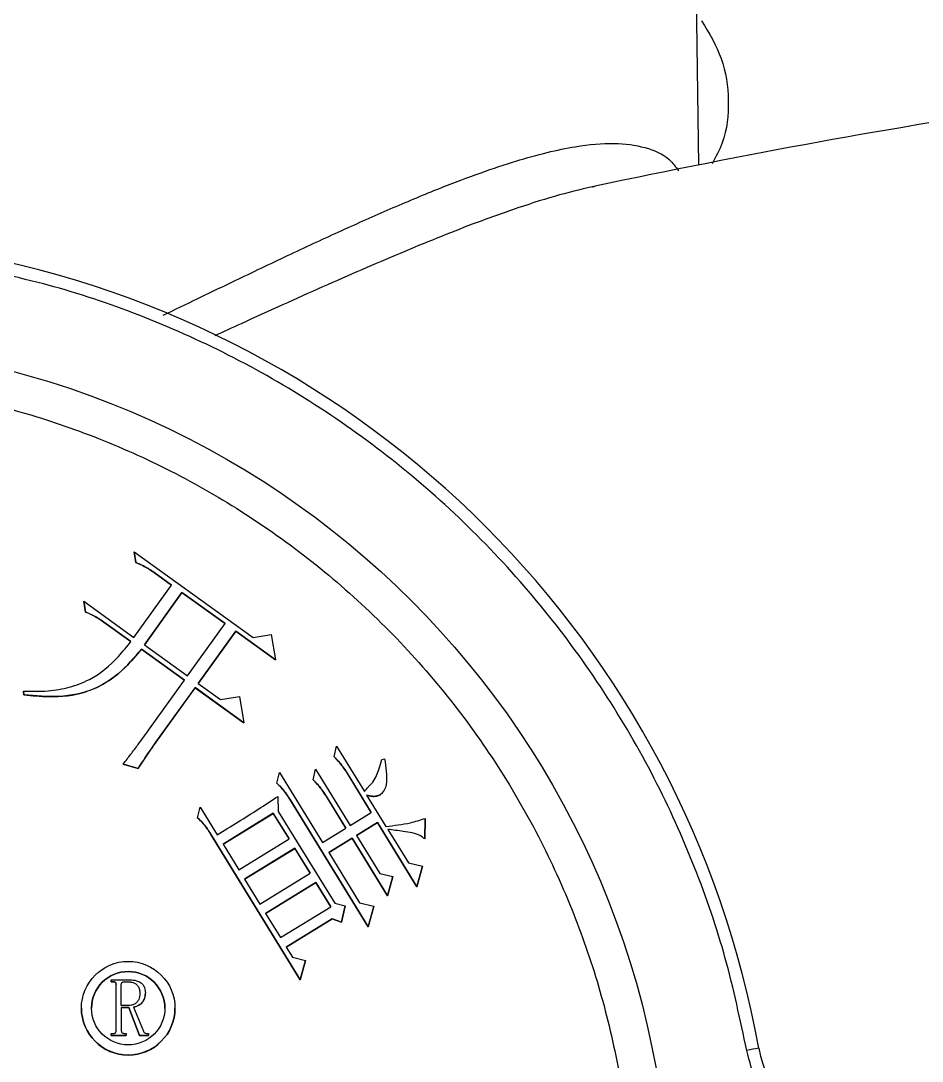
# Model space of a CAD drawing. Header units: millimetres. Extents: x 2028 to 4172, y 863 to 2379.
# Drawn here: x 3496.4 to 3569.4, y 2159.8 to 2244.1 of the extents above; entities that cross this region are included whole.
import ezdxf

# ---------------------------------------------------------------- set-up
doc = ezdxf.new("R2010")
doc.units = ezdxf.units.MM

msp = doc.modelspace()

# ---------------------------------------------------------------- linework, layer by layer
at = {"color": 7, "linetype": 'Continuous', "lineweight": 25}
for p, q in [((3551.33, 2232.391), (3550.959, 2260.756)), ((3542.678, 2230.62), (3542.876, 2230.656)), ((3505.714, 2200.184), (3505.57, 2201.057)), ((3505.57, 2201.057), (3515.233, 2194.115)), ((3505.57, 2201.057), (3505.57, 2201.055)), ((3505.57, 2201.055), (3505.714, 2200.182)), ((3505.714, 2200.184), (3505.714, 2200.182)), ((3508.606, 2198.363), (3507.193, 2199.378)), ((3507.193, 2199.378), (3507.193, 2199.375)), ((3507.193, 2199.375), (3508.605, 2198.362)), ((3505.56, 2194.125), (3508.606, 2198.363)), ((3501.635, 2196.175), (3501.491, 2197.048)), ((3501.491, 2197.048), (3505.56, 2194.125)), ((3501.491, 2197.048), (3501.491, 2197.046)), ((3501.491, 2197.046), (3501.635, 2196.173)), ((3509.453, 2197.754), (3506.407, 2193.516)), ((3506.408, 2193.516), (3509.453, 2197.752)), ((3512.957, 2195.237), (3509.453, 2197.754)), ((3509.453, 2197.754), (3509.453, 2197.752)), ((3509.453, 2197.752), (3512.956, 2195.236)), ((3501.635, 2196.175), (3501.635, 2196.173)), ((3505.316, 2193.786), (3503.112, 2195.368)), ((3503.112, 2195.368), (3503.112, 2195.366)), ((3503.112, 2195.366), (3505.316, 2193.784)), ((3509.911, 2190.999), (3512.957, 2195.237)), ((3513.805, 2194.628), (3510.758, 2190.39)), ((3510.759, 2190.39), (3513.805, 2194.626)), ((3517.025, 2192.312), (3513.805, 2194.628)), ((3513.805, 2194.628), (3513.805, 2194.626)), ((3513.805, 2194.626), (3517.025, 2192.31)), ((3515.233, 2194.115), (3516.692, 2194.351)), ((3516.692, 2194.351), (3517.025, 2192.312)), ((3509.667, 2190.66), (3506.163, 2193.177)), ((3506.163, 2193.177), (3506.163, 2193.175)), ((3506.163, 2193.175), (3509.666, 2190.659)), ((3506.407, 2193.516), (3509.911, 2190.999)), ((3517.025, 2192.312), (3517.025, 2192.31)), ((3506.823, 2186.705), (3509.667, 2190.66)), ((3510.758, 2190.39), (3512.567, 2189.091)), ((3496.65, 2189.473), (3496.601, 2189.766)), ((3496.601, 2189.766), (3496.601, 2189.764)), ((3496.601, 2189.764), (3496.65, 2189.471)), ((3496.65, 2189.473), (3496.65, 2189.471)), ((3510.514, 2190.051), (3507.347, 2185.644)), ((3507.347, 2185.642), (3510.514, 2190.049)), ((3514.47, 2187.208), (3510.514, 2190.051)), ((3510.514, 2190.051), (3510.514, 2190.049)), ((3510.514, 2190.049), (3514.47, 2187.206)), ((3512.567, 2189.091), (3514.12, 2189.345)), ((3514.12, 2189.345), (3514.47, 2187.208)), ((3514.47, 2187.208), (3514.47, 2187.206)), ((3507.347, 2185.644), (3507.347, 2185.642)), ((3521.776, 2184.448), (3521.981, 2185.306)), ((3521.981, 2185.306), (3524.234, 2181.644)), ((3505.901, 2183.512), (3504.697, 2183.861)), ((3504.697, 2183.861), (3504.697, 2183.859)), ((3504.697, 2183.859), (3505.901, 2183.51)), ((3505.901, 2183.512), (3505.901, 2183.51)), ((3520.073, 2182.584), (3520.278, 2183.444)), ((3520.278, 2183.444), (3523.075, 2178.895)), ((3525.657, 2184.228), (3525.87, 2184.279)), ((3517.137, 2182.327), (3517.343, 2183.185)), ((3517.343, 2183.185), (3520.831, 2177.513)), ((3524.789, 2179.948), (3522.826, 2183.138)), ((3522.826, 2183.138), (3522.826, 2183.136)), ((3522.826, 2183.136), (3524.788, 2179.948)), ((3526.027, 2182.698), (3526.027, 2182.7)), ((3517.232, 2181.246), (3517.245, 2180.031)), ((3524.547, 2170.679), (3518.188, 2181.017)), ((3518.188, 2181.017), (3518.188, 2181.015)), ((3518.188, 2181.015), (3524.547, 2170.677)), ((3522.721, 2178.677), (3521.123, 2181.276)), ((3521.123, 2181.276), (3521.123, 2181.274)), ((3521.123, 2181.274), (3522.72, 2178.676)), ((3524.416, 2181.348), (3525.98, 2178.808)), ((3510.721, 2179.519), (3510.927, 2180.377)), ((3510.927, 2180.377), (3512.306, 2178.132)), ((3516.855, 2179.871), (3512.778, 2177.365)), ((3512.779, 2177.363), (3516.855, 2179.869)), ((3518.129, 2177.804), (3516.855, 2179.871)), ((3516.855, 2179.871), (3516.855, 2179.869)), ((3516.855, 2179.869), (3518.128, 2177.803)), ((3517.245, 2180.031), (3521.825, 2172.587)), ((3523.075, 2178.895), (3524.789, 2179.948)), ((3529.16, 2179.46), (3529.119, 2177.806)), ((3529.119, 2177.804), (3529.16, 2179.458)), ((3529.16, 2179.46), (3529.16, 2179.458)), ((3520.831, 2177.513), (3522.721, 2178.677)), ((3525.297, 2179.121), (3523.584, 2178.068)), ((3523.585, 2178.067), (3525.297, 2179.119)), ((3528.495, 2173.923), (3525.297, 2179.121)), ((3525.297, 2179.121), (3525.297, 2179.119)), ((3525.297, 2179.119), (3528.495, 2173.921)), ((3526.124, 2178.572), (3527.796, 2175.854)), ((3519.04, 2166.395), (3511.772, 2178.21)), ((3511.772, 2178.21), (3511.772, 2178.207)), ((3511.772, 2178.207), (3519.04, 2166.392)), ((3514.052, 2175.297), (3518.129, 2177.804)), ((3523.23, 2177.85), (3521.339, 2176.686)), ((3521.34, 2176.685), (3523.23, 2177.848)), ((3526.101, 2173.183), (3523.23, 2177.85)), ((3523.23, 2177.85), (3523.23, 2177.848)), ((3523.23, 2177.848), (3526.101, 2173.181)), ((3523.584, 2178.068), (3525.474, 2174.996)), ((3529.119, 2177.806), (3529.119, 2177.804)), ((3512.778, 2177.365), (3514.052, 2175.297)), ((3518.599, 2177.036), (3514.522, 2174.529)), ((3514.523, 2174.527), (3518.599, 2177.034)), ((3519.837, 2175.027), (3518.599, 2177.036)), ((3518.599, 2177.036), (3518.599, 2177.034)), ((3518.599, 2177.034), (3519.836, 2175.027)), ((3521.339, 2176.686), (3523.849, 2172.61)), ((3515.76, 2172.52), (3519.837, 2175.027)), ((3527.796, 2175.854), (3528.942, 2175.582)), ((3528.942, 2175.582), (3528.495, 2173.923)), ((3528.495, 2173.921), (3528.942, 2175.58)), ((3528.942, 2175.582), (3528.942, 2175.58)), ((3514.522, 2174.529), (3515.76, 2172.52)), ((3520.309, 2174.259), (3516.233, 2171.752)), ((3516.234, 2171.751), (3520.309, 2174.257)), ((3521.506, 2172.31), (3520.309, 2174.259)), ((3520.309, 2174.259), (3520.309, 2174.257)), ((3520.309, 2174.257), (3521.505, 2172.309)), ((3525.474, 2174.996), (3526.525, 2174.745)), ((3526.525, 2174.745), (3526.101, 2173.183)), ((3526.101, 2173.181), (3526.525, 2174.743)), ((3526.525, 2174.745), (3526.525, 2174.743)), ((3528.495, 2173.923), (3528.495, 2173.921)), ((3521.825, 2172.587), (3522.685, 2172.384)), ((3523.849, 2172.61), (3524.992, 2172.338)), ((3526.101, 2173.183), (3526.101, 2173.181)), ((3516.233, 2171.752), (3517.43, 2169.803)), ((3517.43, 2169.803), (3521.506, 2172.31)), ((3522.685, 2172.384), (3522.367, 2171.046)), ((3522.367, 2171.044), (3522.685, 2172.382)), ((3522.685, 2172.384), (3522.685, 2172.382)), ((3524.992, 2172.338), (3524.547, 2170.679)), ((3524.547, 2170.677), (3524.992, 2172.336)), ((3524.992, 2172.338), (3524.992, 2172.336)), ((3521.624, 2171.323), (3517.903, 2169.035)), ((3517.903, 2169.033), (3521.624, 2171.321)), ((3522.367, 2171.046), (3521.624, 2171.323)), ((3521.624, 2171.323), (3521.624, 2171.321)), ((3521.624, 2171.321), (3522.367, 2171.044)), ((3522.367, 2171.046), (3522.367, 2171.044)), ((3524.547, 2170.679), (3524.547, 2170.677)), ((3517.903, 2169.035), (3518.411, 2168.208)), ((3518.411, 2168.208), (3519.462, 2167.959)), ((3519.462, 2167.959), (3519.04, 2166.395)), ((3519.04, 2166.392), (3519.462, 2167.957)), ((3519.462, 2167.959), (3519.462, 2167.957)), ((3503.724, 2166.225), (3503.724, 2166.383)), ((3503.724, 2166.383), (3505.224, 2166.383)), ((3503.881, 2166.225), (3503.724, 2166.225)), ((3503.724, 2166.225), (3503.724, 2166.223)), ((3503.724, 2166.223), (3503.881, 2166.223)), ((3503.881, 2166.225), (3503.881, 2166.223)), ((3504.118, 2162.252), (3504.118, 2166.015)), ((3504.539, 2164.304), (3504.539, 2166.015)), ((3504.776, 2166.225), (3505.066, 2166.225)), ((3504.776, 2166.225), (3504.776, 2166.223)), ((3504.776, 2166.223), (3505.066, 2166.223)), ((3505.066, 2166.225), (3505.066, 2166.223)), ((3519.04, 2166.395), (3519.04, 2166.392)), ((3501.304, 2164.087), (3501.304, 2164.085)), ((3505.118, 2164.304), (3504.539, 2164.304)), ((3505.145, 2164.146), (3504.539, 2164.146)), ((3504.539, 2164.146), (3504.539, 2162.252)), ((3504.539, 2164.144), (3505.145, 2164.144)), ((3506.013, 2161.883), (3505.145, 2164.146)), ((3505.145, 2164.146), (3505.145, 2164.144)), ((3505.145, 2164.144), (3506.013, 2161.881)), ((3505.539, 2164.173), (3506.329, 2162.225)), ((3508.888, 2164.085), (3508.888, 2164.087)), ((3503.724, 2161.883), (3503.724, 2162.041)), ((3503.724, 2162.041), (3503.881, 2162.041)), ((3504.934, 2161.883), (3503.724, 2161.883)), ((3503.724, 2161.883), (3503.724, 2161.881)), ((3503.724, 2161.881), (3504.934, 2161.881)), ((3504.776, 2162.041), (3504.934, 2162.041)), ((3504.934, 2162.041), (3504.934, 2161.883)), ((3504.934, 2161.883), (3504.934, 2161.881)), ((3506.75, 2161.883), (3506.013, 2161.883)), ((3506.013, 2161.883), (3506.013, 2161.881)), ((3506.013, 2161.881), (3506.75, 2161.881)), ((3506.592, 2162.041), (3506.75, 2162.041)), ((3506.75, 2162.041), (3506.75, 2161.883)), ((3506.75, 2161.883), (3506.75, 2161.881))]:
    msp.add_line(p, q, dxfattribs=at)
for centre, radius in [((3477.481, 2146.532), 71.5), ((3505.096, 2164.087), 3.792), ((3505.096, 2164.087), 2.971)]:
    msp.add_circle(centre, radius, dxfattribs=at)
for centre, radius, start, end in [((3678.669, 1587.954), 656.897, 95.489386, 101.924805), ((3477.481, 2146.53), 80, 10.30617, 79.69396), ((3505.096, 2164.085), 2.971, 0.0001, 179.9999), ((3505.096, 2164.085), 3.792, 180.00009, 359.99975), ((3576.688, 2043.933), 118.693, 99.94425, 100.42679), ((3566.029, 2162.631), 10, 190.30615, 249.41337)]:
    msp.add_arc(centre, radius, start, end, dxfattribs=at)
for points, knots in [([(3551.551, 2244.064), (3552.153, 2243.071), (3553.357, 2241.085), (3553.859, 2237.611), (3553.565, 2234.616), (3552.707, 2233.045), (3552.403, 2232.489)], [0, 0, 0, 0, 0.281892, 0.563785, 0.845677, 1, 1, 1, 1]), ([(3507.935, 2220.218), (3508.869, 2220.669), (3511.015, 2221.705), (3514.56, 2223.412), (3518.544, 2225.306), (3522.655, 2227.21), (3526.601, 2228.961), (3530.301, 2230.5), (3533.607, 2231.755), (3536.508, 2232.72), (3539.052, 2233.426), (3541.774, 2233.99), (3544.515, 2234.237), (3547.045, 2233.88), (3548.785, 2233.132), (3549.456, 2232.238), (3549.696, 2231.919)], [0, 0, 0, 0, 0.046943, 0.10788, 0.183383, 0.258379, 0.334324, 0.410072, 0.481911, 0.546227, 0.60847, 0.668783, 0.76333, 0.85523, 0.948378, 1, 1, 1, 1]), ([(3543.067, 2230.703), (3542.077, 2230.473), (3540.077, 2230.01), (3536.687, 2228.938), (3532.432, 2227.407), (3527.189, 2225.288), (3520.893, 2222.544), (3515.846, 2220.26), (3512.828, 2218.882), (3512.119, 2218.557)], [0, 0, 0, 0, 0.122639, 0.247741, 0.375779, 0.564507, 0.75334, 0.942007, 1, 1, 1, 1]), ([(3555.207, 2160.665), (3554.68, 2163.161), (3553.618, 2168.199), (3551.079, 2175.576), (3547.81, 2182.818), (3543.747, 2189.797), (3538.936, 2196.4), (3533.443, 2202.493), (3527.349, 2207.986), (3520.746, 2212.798), (3513.767, 2216.86), (3506.525, 2220.13), (3499.148, 2222.668), (3494.111, 2223.731), (3491.615, 2224.257)], [0, 0, 0, 0, 0.0799588, 0.1613715, 0.2441424, 0.3288926, 0.4142166, 0.5, 0.5857784, 0.6711024, 0.7558576, 0.8386237, 0.9200388, 1, 1, 1, 1]), ([(3408.981, 2146.538), (3409.036, 2148.627), (3409.146, 2152.806), (3410.056, 2159.144), (3411.542, 2165.497), (3413.716, 2171.862), (3416.547, 2178.086), (3420.06, 2184.108), (3424.214, 2189.8), (3428.958, 2195.061), (3434.219, 2199.805), (3439.911, 2203.959), (3445.934, 2207.473), (3452.157, 2210.304), (3458.523, 2212.476), (3464.875, 2213.971), (3471.214, 2214.848), (3477.481, 2215.133), (3483.748, 2214.848), (3490.087, 2213.971), (3496.44, 2212.476), (3502.805, 2210.304), (3509.029, 2207.473), (3515.051, 2203.959), (3520.743, 2199.805), (3526.005, 2195.061), (3530.748, 2189.8), (3534.902, 2184.108), (3538.416, 2178.086), (3541.247, 2171.863), (3543.421, 2165.497), (3544.907, 2159.144), (3545.817, 2152.806), (3545.926, 2148.627), (3545.981, 2146.538)], [0, 0, 0, 0, 0.029124, 0.058248, 0.08912, 0.119994, 0.151902, 0.184313, 0.217069, 0.25, 0.282931, 0.315687, 0.348098, 0.380006, 0.410878, 0.441752, 0.470875, 0.5, 0.529123, 0.558248, 0.58912, 0.619994, 0.651902, 0.684313, 0.717069, 0.75, 0.782931, 0.815687, 0.848098, 0.880006, 0.910878, 0.941752, 0.970875, 1, 1, 1, 1]), ([(3507.193, 2199.378), (3507.056, 2199.473), (3506.782, 2199.663), (3506.293, 2199.945), (3505.926, 2200.096), (3505.714, 2200.184)], [0, 0, 0, 0, 0.2959723, 0.5921499, 1, 1, 1, 1]), ([(3505.714, 2200.182), (3505.869, 2200.12), (3506.178, 2199.995), (3506.676, 2199.729), (3507.004, 2199.505), (3507.193, 2199.375)], [0, 0, 0, 0, 0.295994, 0.5922, 1, 1, 1, 1]), ([(3503.112, 2195.368), (3502.975, 2195.463), (3502.701, 2195.653), (3502.212, 2195.935), (3501.847, 2196.087), (3501.635, 2196.175)], [0, 0, 0, 0, 0.296385, 0.592978, 1, 1, 1, 1]), ([(3501.635, 2196.173), (3501.79, 2196.11), (3502.099, 2195.985), (3502.596, 2195.719), (3502.923, 2195.495), (3503.112, 2195.366)], [0, 0, 0, 0, 0.296404, 0.593018, 1, 1, 1, 1]), ([(3496.601, 2189.766), (3497.27, 2189.753), (3498.522, 2189.729), (3500.338, 2190.04), (3502.382, 2190.799), (3504.038, 2192.184), (3504.988, 2193.375), (3505.316, 2193.786)], [0, 0, 0, 0, 0.198997, 0.37265, 0.545625, 0.843257, 1, 1, 1, 1]), ([(3506.163, 2193.177), (3505.74, 2192.66), (3504.674, 2191.357), (3502.451, 2189.792), (3499.51, 2189.206), (3497.601, 2189.385), (3496.65, 2189.473)], [0, 0, 0, 0, 0.185716, 0.467958, 0.734859, 1, 1, 1, 1]), ([(3496.65, 2189.471), (3497.313, 2189.404), (3498.982, 2189.235), (3501.215, 2189.463), (3503.093, 2190.295), (3504.682, 2191.401), (3505.589, 2192.487), (3506.163, 2193.175)], [0, 0, 0, 0, 0.185366, 0.4664547, 0.6092257, 0.7523052, 1, 1, 1, 1]), ([(3504.697, 2183.861), (3504.9, 2184.126), (3505.306, 2184.654), (3505.862, 2185.394), (3506.368, 2186.077), (3506.672, 2186.495), (3506.823, 2186.705)], [0, 0, 0, 0, 0.2816241, 0.5632509, 0.7816188, 1, 1, 1, 1]), ([(3507.347, 2185.644), (3507.154, 2185.372), (3506.809, 2184.887), (3506.329, 2184.174), (3506.044, 2183.733), (3505.901, 2183.512)], [0, 0, 0, 0, 0.388154, 0.694028, 1, 1, 1, 1]), ([(3505.901, 2183.51), (3506.082, 2183.79), (3506.406, 2184.291), (3506.891, 2184.999), (3507.195, 2185.428), (3507.347, 2185.642)], [0, 0, 0, 0, 0.3881545, 0.6940292, 1, 1, 1, 1]), ([(3522.826, 2183.138), (3522.736, 2183.278), (3522.555, 2183.559), (3522.215, 2184.007), (3521.937, 2184.287), (3521.776, 2184.448)], [0, 0, 0, 0, 0.297034, 0.594269, 1, 1, 1, 1]), ([(3521.776, 2184.446), (3521.894, 2184.329), (3522.132, 2184.094), (3522.486, 2183.658), (3522.702, 2183.327), (3522.826, 2183.136)], [0, 0, 0, 0, 0.297059, 0.59435, 1, 1, 1, 1]), ([(3524.917, 2182.388), (3525.024, 2182.564), (3525.236, 2182.913), (3525.457, 2183.542), (3525.585, 2183.982), (3525.657, 2184.228)], [0, 0, 0, 0, 0.308082, 0.61489, 1, 1, 1, 1]), ([(3525.87, 2184.279), (3525.915, 2183.949), (3526.003, 2183.312), (3526.056, 2182.535), (3525.959, 2181.924), (3525.751, 2181.602), (3525.583, 2181.433), (3525.534, 2181.384)], [0, 0, 0, 0, 0.328754, 0.633799, 0.764636, 0.93153, 1, 1, 1, 1]), ([(3518.188, 2181.017), (3518.097, 2181.157), (3517.916, 2181.437), (3517.576, 2181.885), (3517.298, 2182.165), (3517.137, 2182.327)], [0, 0, 0, 0, 0.297034, 0.594269, 1, 1, 1, 1]), ([(3517.137, 2182.325), (3517.256, 2182.207), (3517.493, 2181.973), (3517.848, 2181.536), (3518.063, 2181.206), (3518.188, 2181.015)], [0, 0, 0, 0, 0.297059, 0.59435, 1, 1, 1, 1]), ([(3521.123, 2181.276), (3521.033, 2181.416), (3520.852, 2181.696), (3520.512, 2182.144), (3520.234, 2182.423), (3520.073, 2182.584)], [0, 0, 0, 0, 0.29737, 0.594968, 1, 1, 1, 1]), ([(3520.073, 2182.582), (3520.192, 2182.464), (3520.429, 2182.23), (3520.785, 2181.795), (3521, 2181.465), (3521.123, 2181.274)], [0, 0, 0, 0, 0.297389, 0.595041, 1, 1, 1, 1]), ([(3524.234, 2181.644), (3524.34, 2181.774), (3524.501, 2181.969), (3524.735, 2182.211), (3524.856, 2182.329), (3524.917, 2182.388)], [0, 0, 0, 0, 0.498374, 0.749082, 1, 1, 1, 1]), ([(3512.306, 2178.132), (3512.873, 2178.483), (3513.983, 2179.168), (3515.633, 2180.194), (3516.699, 2180.895), (3517.232, 2181.246)], [0, 0, 0, 0, 0.343183, 0.671556, 1, 1, 1, 1]), ([(3525.534, 2181.384), (3525.405, 2181.33), (3525.123, 2181.21), (3524.729, 2181.263), (3524.494, 2181.327), (3524.416, 2181.348)], [0, 0, 0, 0, 0.360389, 0.789524, 1, 1, 1, 1]), ([(3524.416, 2181.346), (3524.548, 2181.311), (3524.813, 2181.241), (3525.208, 2181.231), (3525.434, 2181.336), (3525.534, 2181.382)], [0, 0, 0, 0, 0.356585, 0.716364, 1, 1, 1, 1]), ([(3511.772, 2178.21), (3511.681, 2178.35), (3511.5, 2178.63), (3511.16, 2179.078), (3510.882, 2179.358), (3510.721, 2179.519)], [0, 0, 0, 0, 0.297034, 0.594269, 1, 1, 1, 1]), ([(3510.721, 2179.517), (3510.84, 2179.4), (3511.077, 2179.166), (3511.431, 2178.729), (3511.647, 2178.398), (3511.772, 2178.207)], [0, 0, 0, 0, 0.297059, 0.59435, 1, 1, 1, 1]), ([(3525.98, 2178.808), (3526.312, 2178.847), (3526.974, 2178.924), (3528.046, 2179.101), (3528.762, 2179.332), (3529.16, 2179.46)], [0, 0, 0, 0, 0.30739, 0.614857, 1, 1, 1, 1]), ([(3529.119, 2177.806), (3529.006, 2177.892), (3528.509, 2178.266), (3527.428, 2178.4), (3526.542, 2178.517), (3526.124, 2178.572)], [0, 0, 0, 0, 0.1355582, 0.5925172, 1, 1, 1, 1]), ([(3504.118, 2166.015), (3504.117, 2166.046), (3504.115, 2166.095), (3504.084, 2166.156), (3504.045, 2166.193), (3503.976, 2166.222), (3503.92, 2166.224), (3503.881, 2166.225)], [0, 0, 0, 0, 0.250411, 0.398556, 0.54744, 0.686236, 1, 1, 1, 1]), ([(3503.881, 2166.223), (3503.919, 2166.222), (3503.975, 2166.22), (3504.045, 2166.192), (3504.085, 2166.153), (3504.112, 2166.097), (3504.117, 2166.048), (3504.118, 2166.017), (3504.118, 2166.013)], [0, 0, 0, 0, 0.304676, 0.455037, 0.606549, 0.74539, 0.96037, 1, 1, 1, 1]), ([(3504.539, 2166.015), (3504.541, 2166.042), (3504.544, 2166.088), (3504.575, 2166.148), (3504.625, 2166.192), (3504.695, 2166.222), (3504.749, 2166.224), (3504.776, 2166.225)], [0, 0, 0, 0, 0.2228941, 0.3848357, 0.547319, 0.7730719, 1, 1, 1, 1]), ([(3504.539, 2166.013), (3504.541, 2166.039), (3504.544, 2166.086), (3504.575, 2166.146), (3504.625, 2166.19), (3504.695, 2166.219), (3504.749, 2166.222), (3504.776, 2166.223)], [0, 0, 0, 0, 0.222894, 0.384836, 0.547319, 0.773072, 1, 1, 1, 1]), ([(3505.066, 2166.225), (3505.208, 2166.218), (3505.434, 2166.206), (3505.719, 2166.069), (3505.905, 2165.87), (3506.023, 2165.595), (3506.034, 2165.387), (3506.039, 2165.278)], [0, 0, 0, 0, 0.2723579, 0.4349177, 0.5983033, 0.7904262, 1, 1, 1, 1]), ([(3505.066, 2166.223), (3505.208, 2166.216), (3505.434, 2166.204), (3505.719, 2166.066), (3505.905, 2165.868), (3506.023, 2165.593), (3506.034, 2165.384), (3506.039, 2165.276)], [0, 0, 0, 0, 0.272358, 0.434918, 0.598303, 0.790426, 1, 1, 1, 1]), ([(3505.224, 2166.383), (3505.412, 2166.374), (3505.716, 2166.358), (3506.084, 2166.193), (3506.313, 2165.986), (3506.463, 2165.692), (3506.478, 2165.464), (3506.487, 2165.33)], [0, 0, 0, 0, 0.300185, 0.484444, 0.635934, 0.787745, 1, 1, 1, 1]), ([(3506.039, 2165.278), (3506.028, 2165.107), (3506.012, 2164.849), (3505.817, 2164.559), (3505.598, 2164.401), (3505.356, 2164.315), (3505.189, 2164.307), (3505.118, 2164.304)], [0, 0, 0, 0, 0.330883, 0.501179, 0.670916, 0.859688, 1, 1, 1, 1]), ([(3506.487, 2165.33), (3506.478, 2165.183), (3506.462, 2164.925), (3506.29, 2164.59), (3506.027, 2164.351), (3505.764, 2164.213), (3505.587, 2164.181), (3505.539, 2164.173)], [0, 0, 0, 0, 0.267946, 0.469277, 0.670405, 0.911995, 1, 1, 1, 1]), ([(3505.539, 2164.17), (3505.683, 2164.21), (3505.954, 2164.284), (3506.255, 2164.543), (3506.445, 2164.876), (3506.483, 2165.148), (3506.486, 2165.308), (3506.487, 2165.328)], [0, 0, 0, 0, 0.270802, 0.509211, 0.705077, 0.963383, 1, 1, 1, 1]), ([(3503.881, 2162.041), (3503.927, 2162.043), (3503.99, 2162.045), (3504.062, 2162.085), (3504.099, 2162.132), (3504.117, 2162.19), (3504.118, 2162.232), (3504.118, 2162.252)], [0, 0, 0, 0, 0.364031, 0.510061, 0.655864, 0.843841, 1, 1, 1, 1]), ([(3504.539, 2162.252), (3504.541, 2162.226), (3504.544, 2162.181), (3504.573, 2162.121), (3504.621, 2162.077), (3504.691, 2162.047), (3504.746, 2162.043), (3504.776, 2162.041)], [0, 0, 0, 0, 0.210223, 0.375759, 0.542534, 0.746796, 1, 1, 1, 1]), ([(3506.329, 2162.225), (3506.342, 2162.2), (3506.369, 2162.15), (3506.427, 2162.088), (3506.504, 2162.048), (3506.561, 2162.043), (3506.592, 2162.041)], [0, 0, 0, 0, 0.249458, 0.50098, 0.731039, 1, 1, 1, 1]), ([(3562.161, 2152.336), (3561.314, 2152.727), (3559.592, 2153.522), (3557.5, 2155.512), (3555.915, 2157.926), (3555.44, 2159.763), (3555.207, 2160.665)], [0, 0, 0, 0, 0.245796, 0.5, 0.754204, 1, 1, 1, 1])]:
    msp.add_open_spline(points, degree=3, knots=knots, dxfattribs=at)

doc.saveas('drawing.dxf')
